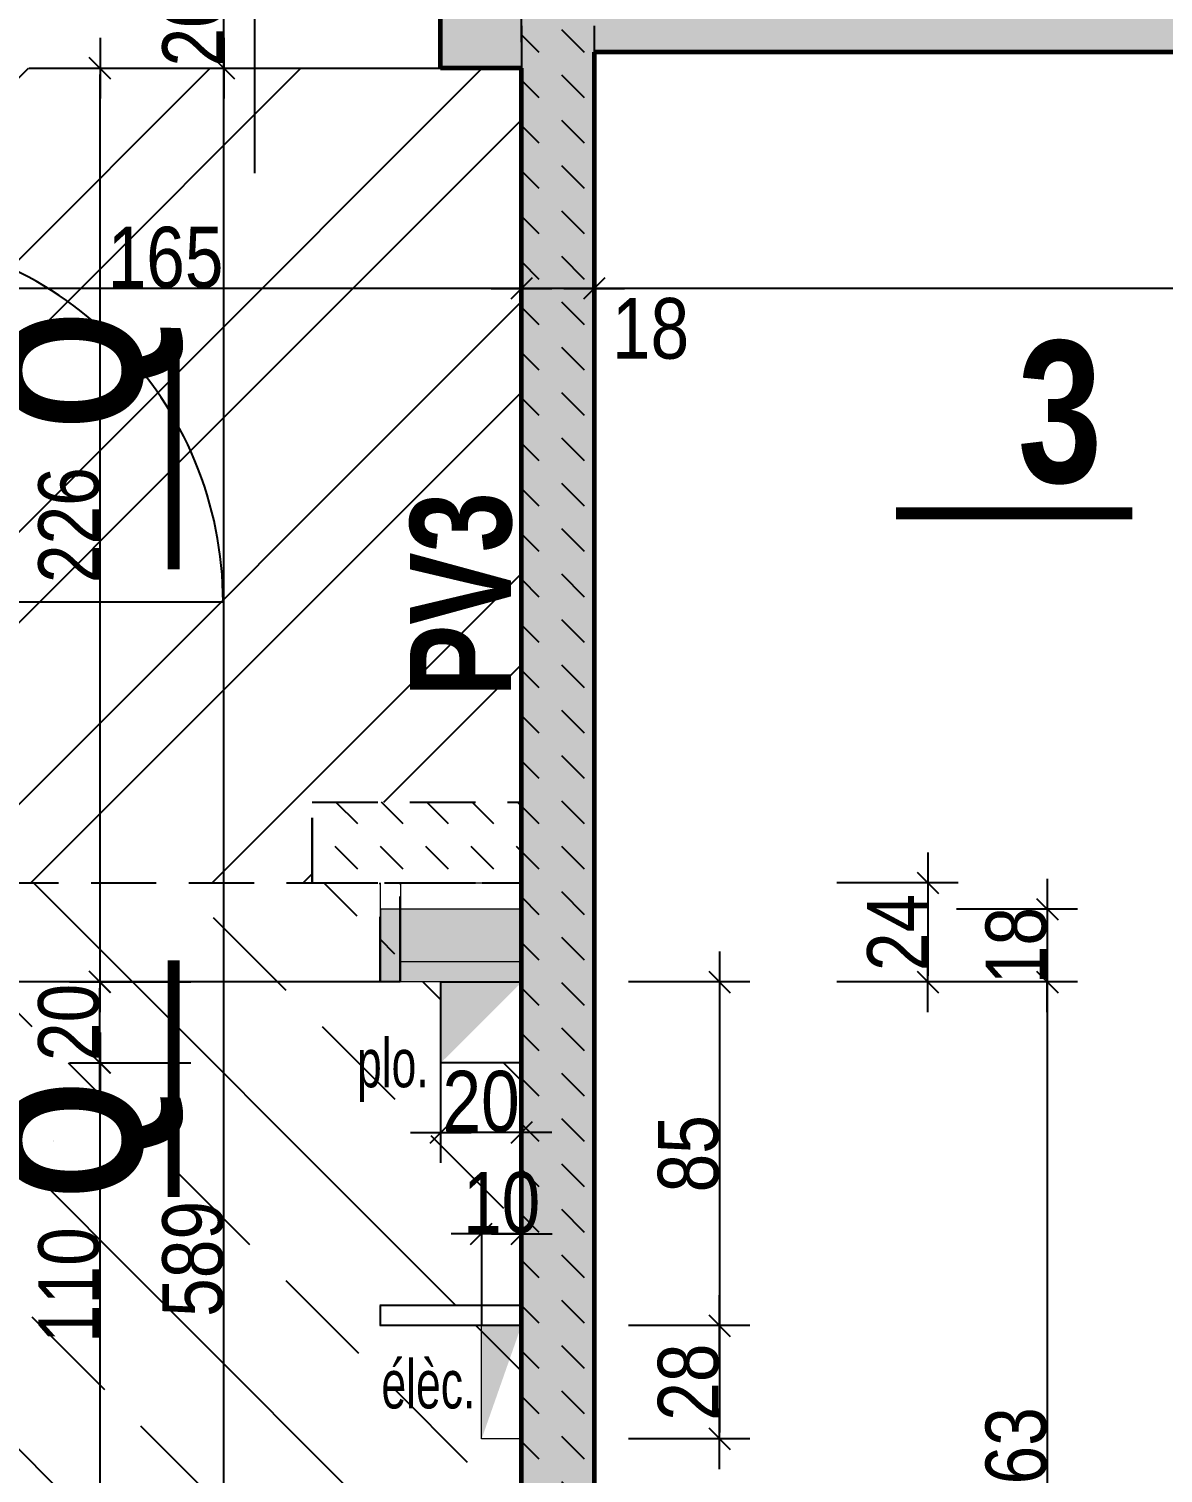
# Model space of a CAD drawing. Header units: centimetres. Extents: x 13865 to 22908, y -23237 to -19037.
# Drawn here: x 18911.6 to 19192.3, y -20926.6 to -20569.3 of the extents above; entities that cross this region are included whole.
import ezdxf
from ezdxf.enums import TextEntityAlignment as Align

# ---------------------------------------------------------------- set-up
doc = ezdxf.new("R2010")
doc.units = ezdxf.units.CM
doc.header["$LTSCALE"] = 25.4
doc.header["$PDMODE"] = 1
doc.header["$PDSIZE"] = -2
doc.linetypes.add('CACHEX2', pattern=[19.05, 12.7, -6.35])
for name, color, linetype in [('01_cote_gen', 4, 'Continuous'), ('01_linteaux', 2, 'Continuous'), ('01_murs_sup', 2, 'CACHEX2'), ('01_poch_BN', 9, 'Continuous'), ('01_poch_murs', 253, 'Continuous'), ('01_poch_poteaux', 250, 'Continuous'), ('01_texte', 230, 'Continuous'), ('AA_COTES', 2, 'Continuous')]:
    doc.layers.add(name, color=color, linetype=linetype)
for name, color, linetype, lineweight in [('01_murs_coup', 5, 'Continuous', 60), ('01_résv', 32, 'Continuous', 9), ('RESERVATION', 5, 'Continuous', 30)]:
    doc.layers.add(name, color=color, linetype=linetype, lineweight=lineweight)
doc.styles.add('Arial', font='arial.ttf')
doc.styles.add('ARIAL NA', font='ARIALN.TTF')
doc.styles.add('impact', font='impact.ttf')
doc.styles.add('STYLE2', font='ARIALN.TTF')
doc.dimstyles.new('JB50', dxfattribs={"dimscale": 0.1, "dimtxt": 150, "dimasz": 15, "dimexe": 0.1, "dimexo": 0.1, "dimgap": 0.09, "dimtad": 1, "dimdec": 1, "dimdsep": 46, "dimtxsty": 'STYLE2', "dimblk1": 'BOND_G', "dimblk2": 'BOND_D', "dimsah": 1, "dimcen": 1.5, "dimdle": 0.01, "dimse1": 1, "dimse2": 1, "dimclrd": 4, "dimclre": 2, "dimclrt": 6, "dimazin": 2, "dimtfac": 2.333333, "dimtdec": 1, "dimtix": 1, "dimtmove": 2, "dimatfit": 3, "dimldrblk": 'BOND_G', "dimfxl": 1, "dimtolj": 1, "dimtzin": 0, "dimarcsym": 0})
pattern_1 = [(135, (17488.856, -11291.844), (-11.22532, 9e-16), [7.9375, -7.9375])]

# ---------------------------------------------------------------- blocks, each defined once
blk = doc.blocks.new('BOND_G')
at = {"layer": 'AA_COTES', "color": 0}
for p, q in [((0, -5), (0, 15)), ((5, 0), (-5, 0)), ((1.77, 1.77), (-1.77, -1.77))]:
    blk.add_line(p, q, dxfattribs=at)
blk = doc.blocks.new('BOND_D')
at = {"layer": 'AA_COTES', "color": 0}
for p, q in [((0, 5), (0, -15)), ((5, 0), (-5, 0)), ((-1.77, -1.77), (1.77, 1.77))]:
    blk.add_line(p, q, dxfattribs=at)
blk = doc.blocks.new('*D100')
at = {"layer": '01_cote_gen', "color": 4, "lineweight": -2, "transparency": 16777216}
blk.add_line((20039.03, -20633.58), (19053.04, -20633.58), dxfattribs=at)
at = {"layer": 'Defpoints', "color": 0, "transparency": 16777216}
for p in [(19051.54, -20607.86), (20040.53, -20607.86), (19051.54, -20633.58)]:
    blk.add_point(p, dxfattribs=at)
at = {"layer": '01_cote_gen', "color": 4, "lineweight": -2, "transparency": 16777216, "xscale": 1.5, "yscale": 1.5, "zscale": 1.5, "rotation": 180}
blk.add_blockref('BOND_D', (19051.54, -20633.58), dxfattribs=at)
at = {"layer": '01_cote_gen', "color": 4, "lineweight": -2, "transparency": 16777216, "xscale": 1.5, "yscale": 1.5, "zscale": 1.5}
blk.add_blockref('BOND_G', (20040.53, -20633.58), dxfattribs=at)
at = {"layer": '01_cote_gen', "color": 6, "transparency": 16777216, "insert": (19520.6, -20625.91), "char_height": 15, "attachment_point": 5, "style": 'STYLE2'}
blk.add_mtext('\\A1;989', dxfattribs=at)
blk = doc.blocks.new('*D140')
at = {"layer": '01_cote_gen', "color": 4, "lineweight": -2, "transparency": 16777216}
blk.add_line((18959.93, -21166.6), (18959.93, -20580.6), dxfattribs=at)
at = {"layer": 'Defpoints', "color": 0, "transparency": 16777216}
for p in [(18959.93, -20579.1), (18962.63, -20579.1), (18973.54, -21168.1)]:
    blk.add_point(p, dxfattribs=at)
at = {"layer": '01_cote_gen', "color": 4, "lineweight": -2, "transparency": 16777216, "xscale": 1.5, "yscale": 1.5, "zscale": 1.5}
for name, p, rotation in [('BOND_D', (18959.93, -20579.1), 90), ('BOND_G', (18959.93, -21168.1), 270)]:
    blk.add_blockref(name, p, dxfattribs=dict(at, rotation=rotation))
at = {"layer": '01_cote_gen', "color": 6, "transparency": 16777216, "insert": (18952.27, -20873.6), "char_height": 15, "attachment_point": 5, "rotation": 90, "style": 'STYLE2'}
blk.add_mtext('\\A1;589', dxfattribs=at)
blk = doc.blocks.new('*D141')
at = {"layer": '01_cote_gen', "color": 4, "lineweight": -2, "transparency": 16777216}
blk.add_line((18959.93, -20577.6), (18959.93, -20560.6), dxfattribs=at)
at = {"layer": 'Defpoints', "color": 0, "transparency": 16777216}
for p in [(18959.93, -20559.1), (18979.24, -20559.1), (18978.68, -20579.1)]:
    blk.add_point(p, dxfattribs=at)
at = {"layer": '01_cote_gen', "color": 4, "lineweight": -2, "transparency": 16777216, "xscale": 1.5, "yscale": 1.5, "zscale": 1.5}
for name, p, rotation in [('BOND_D', (18959.93, -20559.1), 90), ('BOND_G', (18959.93, -20579.1), 270)]:
    blk.add_blockref(name, p, dxfattribs=dict(at, rotation=rotation))
at = {"layer": '01_cote_gen', "color": 6, "transparency": 16777216, "insert": (18952.27, -20569.1), "char_height": 15, "attachment_point": 5, "rotation": 90, "style": 'STYLE2'}
blk.add_mtext('\\A1;20', dxfattribs=at)
blk = doc.blocks.new('*D244')
at = {"layer": '01_cote_gen', "color": 4, "lineweight": -2, "transparency": 16777216}
blk.add_line((18929.21, -20823.6), (18929.21, -20806.6), dxfattribs=at)
at = {"layer": 'Defpoints', "color": 0, "transparency": 16777216}
for p in [(18929.21, -20805.1), (19023.61, -20805.1), (19023.64, -20825.1)]:
    blk.add_point(p, dxfattribs=at)
at = {"layer": '01_cote_gen', "color": 4, "lineweight": -2, "transparency": 16777216, "xscale": 1.5, "yscale": 1.5, "zscale": 1.5}
for name, p, rotation in [('BOND_D', (18929.21, -20805.1), 90), ('BOND_G', (18929.21, -20825.1), 270)]:
    blk.add_blockref(name, p, dxfattribs=dict(at, rotation=rotation))
at = {"layer": '01_cote_gen', "color": 6, "transparency": 16777216, "insert": (18921.54, -20815.1), "char_height": 15, "attachment_point": 5, "rotation": 90, "style": 'STYLE2'}
blk.add_mtext('\\A1;20', dxfattribs=at)
blk = doc.blocks.new('*D245')
at = {"layer": '01_cote_gen', "color": 4, "lineweight": -2, "transparency": 16777216}
blk.add_line((18929.26, -20803.6), (18929.26, -20580.6), dxfattribs=at)
at = {"layer": 'Defpoints', "color": 0, "transparency": 16777216}
for p in [(18929.26, -20579.1), (18932.76, -20579.1), (18951.76, -20805.1)]:
    blk.add_point(p, dxfattribs=at)
at = {"layer": '01_cote_gen', "color": 4, "lineweight": -2, "transparency": 16777216, "xscale": 1.5, "yscale": 1.5, "zscale": 1.5}
for name, p, rotation in [('BOND_D', (18929.26, -20579.1), 90), ('BOND_G', (18929.26, -20805.1), 270)]:
    blk.add_blockref(name, p, dxfattribs=dict(at, rotation=rotation))
at = {"layer": '01_cote_gen', "color": 6, "transparency": 16777216, "insert": (18921.59, -20692.1), "char_height": 15, "attachment_point": 5, "rotation": 90, "style": 'STYLE2'}
blk.add_mtext('\\A1;226', dxfattribs=at)
blk = doc.blocks.new('*D247')
at = {"layer": '01_cote_gen', "color": 4, "lineweight": -2, "transparency": 16777216}
blk.add_line((18929.26, -20933.6), (18929.26, -20826.6), dxfattribs=at)
at = {"layer": 'Defpoints', "color": 0, "transparency": 16777216}
for p in [(18929.26, -20825.1), (18943.04, -20825.1), (18943.04, -20935.1)]:
    blk.add_point(p, dxfattribs=at)
at = {"layer": '01_cote_gen', "color": 4, "lineweight": -2, "transparency": 16777216, "xscale": 1.5, "yscale": 1.5, "zscale": 1.5}
for name, p, rotation in [('BOND_D', (18929.26, -20825.1), 90), ('BOND_G', (18929.26, -20935.1), 270)]:
    blk.add_blockref(name, p, dxfattribs=dict(at, rotation=rotation))
at = {"layer": '01_cote_gen', "color": 6, "transparency": 16777216, "insert": (18921.59, -20880.1), "char_height": 15, "attachment_point": 5, "rotation": 90, "style": 'STYLE2'}
blk.add_mtext('\\A1;110', dxfattribs=at)
blk = doc.blocks.new('*D248')
at = {"layer": '01_cote_gen', "color": 4, "lineweight": -2, "transparency": 16777216}
blk.add_line((19032.03, -20842.36), (19015.06, -20842.36), dxfattribs=at)
at = {"layer": 'Defpoints', "color": 0, "transparency": 16777216}
for p in [(19013.56, -20818.57), (19033.53, -20818.57), (19013.56, -20842.36)]:
    blk.add_point(p, dxfattribs=at)
at = {"layer": '01_cote_gen', "color": 4, "lineweight": -2, "transparency": 16777216, "xscale": 1.5, "yscale": 1.5, "zscale": 1.5, "rotation": 180}
blk.add_blockref('BOND_D', (19013.56, -20842.36), dxfattribs=at)
at = {"layer": '01_cote_gen', "color": 4, "lineweight": -2, "transparency": 16777216, "xscale": 1.5, "yscale": 1.5, "zscale": 1.5}
blk.add_blockref('BOND_G', (19033.53, -20842.36), dxfattribs=at)
at = {"layer": '01_cote_gen', "color": 6, "transparency": 16777216, "insert": (19023.55, -20834.69), "char_height": 15, "attachment_point": 5, "style": 'STYLE2'}
blk.add_mtext('\\A1;20', dxfattribs=at)
blk = doc.blocks.new('*D464')
at = {"layer": '01_cote_gen', "color": 4, "lineweight": -2, "transparency": 16777216}
blk.add_line((19050.04, -20633.58), (19035.03, -20633.58), dxfattribs=at)
at = {"layer": 'Defpoints', "color": 0, "transparency": 16777216}
for p in [(19033.53, -20602.6), (19051.54, -20602.6), (19033.53, -20633.58)]:
    blk.add_point(p, dxfattribs=at)
at = {"layer": '01_cote_gen', "color": 4, "lineweight": -2, "transparency": 16777216, "xscale": 1.5, "yscale": 1.5, "zscale": 1.5, "rotation": 180}
blk.add_blockref('BOND_D', (19033.53, -20633.58), dxfattribs=at)
at = {"layer": '01_cote_gen', "color": 4, "lineweight": -2, "transparency": 16777216, "xscale": 1.5, "yscale": 1.5, "zscale": 1.5}
blk.add_blockref('BOND_G', (19051.54, -20633.58), dxfattribs=at)
at = {"layer": '01_cote_gen', "color": 6, "transparency": 16777216, "insert": (19065.49, -20643.53), "char_height": 15, "attachment_point": 5, "style": 'STYLE2'}
blk.add_mtext('\\A1;18', dxfattribs=at)
blk = doc.blocks.new('*D465')
at = {"layer": '01_cote_gen', "color": 4, "lineweight": -2, "transparency": 16777216}
blk.add_line((19032.03, -20633.58), (18870.08, -20633.58), dxfattribs=at)
at = {"layer": 'Defpoints', "color": 0, "transparency": 16777216}
for p in [(18868.58, -20611.08), (19033.53, -20611.08), (18868.58, -20633.58)]:
    blk.add_point(p, dxfattribs=at)
at = {"layer": '01_cote_gen', "color": 4, "lineweight": -2, "transparency": 16777216, "xscale": 1.5, "yscale": 1.5, "zscale": 1.5, "rotation": 180}
blk.add_blockref('BOND_D', (18868.58, -20633.58), dxfattribs=at)
at = {"layer": '01_cote_gen', "color": 4, "lineweight": -2, "transparency": 16777216, "xscale": 1.5, "yscale": 1.5, "zscale": 1.5}
blk.add_blockref('BOND_G', (19033.53, -20633.58), dxfattribs=at)
at = {"layer": '01_cote_gen', "color": 6, "transparency": 16777216, "insert": (18945.47, -20625.91), "char_height": 15, "attachment_point": 5, "style": 'STYLE2'}
blk.add_mtext('\\A1;165', dxfattribs=at)
blk = doc.blocks.new('*D778')
at = {"layer": '01_cote_gen', "color": 4, "lineweight": -2, "transparency": 16777216}
blk.add_line((19082.57, -20806.6), (19082.57, -20888.6), dxfattribs=at)
at = {"layer": 'Defpoints', "color": 0, "transparency": 16777216}
for p in [(19033.69, -20805.1), (19033.69, -20890.1), (19082.57, -20890.1)]:
    blk.add_point(p, dxfattribs=at)
at = {"layer": '01_cote_gen', "color": 4, "lineweight": -2, "transparency": 16777216, "xscale": 1.5, "yscale": 1.5, "zscale": 1.5}
for name, p, rotation in [('BOND_G', (19082.57, -20805.1), 90), ('BOND_D', (19082.57, -20890.1), 270)]:
    blk.add_blockref(name, p, dxfattribs=dict(at, rotation=rotation))
at = {"layer": '01_cote_gen', "color": 6, "transparency": 16777216, "insert": (19074.9, -20847.6), "char_height": 15, "attachment_point": 5, "rotation": 90, "style": 'STYLE2'}
blk.add_mtext('\\A1;85', dxfattribs=at)
blk = doc.blocks.new('*D779')
at = {"layer": '01_cote_gen', "color": 4, "lineweight": -2, "transparency": 16777216}
blk.add_line((19082.57, -20891.6), (19082.57, -20916.58), dxfattribs=at)
at = {"layer": 'Defpoints', "color": 0, "transparency": 16777216}
for p in [(19075.07, -20890.1), (19033.66, -20918.08), (19082.57, -20918.08)]:
    blk.add_point(p, dxfattribs=at)
at = {"layer": '01_cote_gen', "color": 4, "lineweight": -2, "transparency": 16777216, "xscale": 1.5, "yscale": 1.5, "zscale": 1.5}
for name, p, rotation in [('BOND_G', (19082.57, -20890.1), 90), ('BOND_D', (19082.57, -20918.08), 270)]:
    blk.add_blockref(name, p, dxfattribs=dict(at, rotation=rotation))
at = {"layer": '01_cote_gen', "color": 6, "transparency": 16777216, "insert": (19074.9, -20904.09), "char_height": 15, "attachment_point": 5, "rotation": 90, "style": 'STYLE2'}
blk.add_mtext('\\A1;28', dxfattribs=at)
blk = doc.blocks.new('*D784')
at = {"layer": '01_cote_gen', "color": 4, "lineweight": -2, "transparency": 16777216}
for p, q in [((19022.13, -20867.39), (19020.63, -20867.39)), ((19033.66, -20867.39), (19023.63, -20867.39)), ((19035.16, -20867.39), (19036.66, -20867.39))]:
    blk.add_line(p, q, dxfattribs=at)
at = {"layer": 'Defpoints', "color": 0, "transparency": 16777216}
for p in [(19023.63, -20867.39), (19023.63, -20909.82), (19033.66, -20909.82)]:
    blk.add_point(p, dxfattribs=at)
at = {"layer": '01_cote_gen', "color": 4, "lineweight": -2, "transparency": 16777216, "xscale": 1.5, "yscale": 1.5, "zscale": 1.5}
blk.add_blockref('BOND_D', (19023.63, -20867.39), dxfattribs=at)
at = {"layer": '01_cote_gen', "color": 4, "lineweight": -2, "transparency": 16777216, "xscale": 1.5, "yscale": 1.5, "zscale": 1.5, "rotation": 180}
blk.add_blockref('BOND_G', (19033.66, -20867.39), dxfattribs=at)
at = {"layer": '01_cote_gen', "color": 6, "transparency": 16777216, "insert": (19028.64, -20859.72), "char_height": 15, "attachment_point": 5, "style": 'STYLE2'}
blk.add_mtext('\\A1;10', dxfattribs=at)
blk = doc.blocks.new('*D802')
at = {"layer": '01_poch_BN', "color": 4, "lineweight": -2, "transparency": 16777216}
blk.add_line((19163.67, -20788.6), (19163.67, -20803.6), dxfattribs=at)
at = {"layer": 'Defpoints', "color": 0, "transparency": 16777216}
for p in [(19033.53, -20787.1), (19033.53, -20805.1), (19163.67, -20805.1)]:
    blk.add_point(p, dxfattribs=at)
at = {"layer": '01_poch_BN', "color": 4, "lineweight": -2, "transparency": 16777216, "xscale": 1.5, "yscale": 1.5, "zscale": 1.5}
for name, p, rotation in [('BOND_G', (19163.67, -20787.1), 90), ('BOND_D', (19163.67, -20805.1), 270)]:
    blk.add_blockref(name, p, dxfattribs=dict(at, rotation=rotation))
at = {"layer": '01_poch_BN', "color": 6, "transparency": 16777216, "insert": (19156, -20796.1), "char_height": 15, "attachment_point": 5, "rotation": 90, "style": 'STYLE2'}
blk.add_mtext('\\A1;18', dxfattribs=at)
blk = doc.blocks.new('*D803')
at = {"layer": '01_poch_BN', "color": 4, "lineweight": -2, "transparency": 16777216}
blk.add_line((19163.67, -20806.6), (19163.67, -21166.6), dxfattribs=at)
at = {"layer": 'Defpoints', "color": 0, "transparency": 16777216}
for p in [(19141.17, -20805.1), (19163.67, -21168.1), (19192.08, -21168.1)]:
    blk.add_point(p, dxfattribs=at)
at = {"layer": '01_poch_BN', "color": 4, "lineweight": -2, "transparency": 16777216, "xscale": 1.5, "yscale": 1.5, "zscale": 1.5}
for name, p, rotation in [('BOND_G', (19163.67, -20805.1), 90), ('BOND_D', (19163.67, -21168.1), 270)]:
    blk.add_blockref(name, p, dxfattribs=dict(at, rotation=rotation))
at = {"layer": '01_poch_BN', "color": 6, "transparency": 16777216, "insert": (19156, -20924.61), "char_height": 15, "attachment_point": 5, "rotation": 90, "style": 'STYLE2'}
blk.add_mtext('\\A1;363', dxfattribs=at)
blk = doc.blocks.new('*D804')
at = {"layer": '01_poch_BN', "color": 4, "lineweight": -2, "transparency": 16777216}
blk.add_line((19134.13, -20782.1), (19134.13, -20803.6), dxfattribs=at)
at = {"layer": 'Defpoints', "color": 0, "transparency": 16777216}
for p in [(18989.09, -20780.6), (18989.09, -20805.1), (19134.13, -20805.1)]:
    blk.add_point(p, dxfattribs=at)
at = {"layer": '01_poch_BN', "color": 4, "lineweight": -2, "transparency": 16777216, "xscale": 1.5, "yscale": 1.5, "zscale": 1.5}
for name, p, rotation in [('BOND_G', (19134.13, -20780.6), 90), ('BOND_D', (19134.13, -20805.1), 270)]:
    blk.add_blockref(name, p, dxfattribs=dict(at, rotation=rotation))
at = {"layer": '01_poch_BN', "color": 6, "transparency": 16777216, "insert": (19126.59, -20792.85), "char_height": 15, "attachment_point": 5, "rotation": 90, "style": 'STYLE2'}
blk.add_mtext('\\A1;24', dxfattribs=at)

msp = doc.modelspace()

# ---------------------------------------------------------------- hatches: boundary and pattern name
at = {"layer": '01_linteaux'}
h = msp.add_hatch(dxfattribs=at)
h.set_pattern_fill('DASH', color=256, scale=2.5, angle=135)
h.set_pattern_definition(pattern_1)
h.paths.add_polyline_path([(19049.66, -19964.11), (18657.58, -19964.11), (18592.52, -19964.11), (18473.14, -19964.11), (18473.14, -19980.11), (18592.52, -19980.11), (18657.58, -19980.11), (19033.66, -19980.11), (19033.66, -20023.71), (19049.66, -20023.71)])
edge = h.paths.add_edge_path()
edge.add_line((18473.14, -19980.12), (18473.14, -19964.11))
edge.add_arc((18516.37, -21208.08), 1244.73, 91.99066, 105.4374)
edge.add_line((18185.05, -20008.26), (18189.92, -20023.51))
edge.add_arc((18516.37, -21208.08), 1228.73, 100.96877, 105.40741, ccw=False)
edge.add_line((18282.58, -20001.8), (18282.58, -20445.77))
edge.add_line((18282.58, -20445.77), (18300.58, -20445.77))
edge.add_line((18300.58, -20445.77), (18300.58, -19998.45))
edge.add_arc((18516.37, -21208.08), 1228.73, 92.01659, 100.11501, ccw=False)
edge = h.paths.add_edge_path()
edge.add_line((18095.3, -20053.76), (18089.8, -20038.73))
edge.add_arc((18516.37, -21208.08), 1244.73, 110.04186, 114.53183)
edge.add_line((17999.56, -20075.72), (17999.56, -20093.33))
edge.add_arc((18516.37, -21208.08), 1228.73, 110.04083, 114.87281, ccw=False)
edge = h.paths.add_edge_path()
edge.add_line((17999.56, -20093.33), (17999.56, -20075.72))
edge.add_arc((18516.37, -21208.08), 1244.73, 114.53183, 132.24354)
edge.add_line((17679.56, -20286.62), (17679.56, -20460.77))
edge.add_line((17679.56, -20460.77), (17999.56, -20460.77))
edge.add_line((17999.56, -20460.77), (17999.56, -20442.77))
edge.add_line((17999.56, -20442.77), (17695.56, -20442.77))
edge.add_line((17695.56, -20442.77), (17695.56, -20293.73))
edge.add_arc((18516.37, -21208.08), 1228.73, 114.87281, 131.91412, ccw=False)
edge = h.paths.add_edge_path()
edge.add_line((18136.61, -20442.77), (17999.56, -20442.77))
edge.add_line((17999.56, -20442.77), (17999.56, -20460.77))
edge.add_line((17999.56, -20460.77), (18118.61, -20460.77))
edge.add_line((18118.61, -20460.77), (18118.61, -20917.21))
edge.add_arc((17983.08, -21792.27), 885.5, 80.01528, 81.19582, ccw=False)
edge.add_line((18136.61, -20920.18), (18136.61, -20843.05))
edge.add_line((18136.61, -20843.05), (18490.58, -20843.05))
edge.add_line((18490.58, -20843.05), (18490.58, -21066.63))
edge.add_arc((17983.08, -21792.27), 885.5, 55.0317, 88.93337)
edge.add_line((17999.56, -20906.93), (17999.56, -20926.93))
edge.add_arc((17983.08, -21792.27), 865.5, 0, 88.90872, ccw=False)
edge.add_line((18848.58, -21792.27), (18848.58, -21793.46))
edge.add_line((18848.58, -21793.46), (18868.58, -21793.46))
edge.add_arc((17983.08, -21792.27), 885.5, 359.9229, 397.71342)
edge.add_line((18683.58, -21250.6), (18683.58, -20938.1))
edge.add_line((18683.58, -20938.1), (18848.58, -20938.1))
edge.add_line((18848.58, -20938.1), (18848.58, -21138.1))
edge.add_line((18848.58, -21138.1), (18868.58, -21138.1))
edge.add_line((18868.58, -21138.1), (18868.58, -20917.5))
edge.add_line((18868.58, -20917.5), (18848.58, -20917.5))
edge.add_line((18848.58, -20917.5), (18848.58, -20922.1))
edge.add_line((18848.58, -20922.1), (18508.58, -20922.1))
edge.add_line((18508.58, -20922.1), (18508.58, -20652.1))
edge.add_line((18508.58, -20652.1), (18490.58, -20641.71))
edge.add_line((18490.58, -20641.71), (18490.58, -20825.05))
edge.add_line((18490.58, -20825.05), (18136.61, -20825.05))
edge.add_line((18136.61, -20825.05), (18136.61, -20442.77))
edge = h.paths.add_edge_path(flags=16)
edge.add_line((18508.58, -20939.1), (18581.33, -20939.1))
edge.add_line((18581.33, -20939.1), (18581.33, -21118.1))
edge.add_line((18581.33, -21118.1), (18557.19, -21118.1))
edge.add_arc((17983.08, -21792.27), 885.5, 49.5831, 53.59773)
edge.add_line((18508.58, -21079.56), (18508.58, -20939.1))
h.paths.add_polyline_path([(18514.11, -20947.1), (18567.08, -20947.1), (18525.81, -20963.71), (18514.11, -21074.9)], flags=0)
h.paths.add_polyline_path([(18599.33, -20939.1), (18663.58, -20939.1), (18663.58, -21118.1), (18599.33, -21118.1), (18599.33, -21118.1)], flags=16)
h.paths.add_polyline_path([(18604.33, -20947.1), (18657.29, -20947.1), (18616.02, -20963.71), (18604.33, -21106.87)], flags=0)
edge = h.paths.add_edge_path(flags=16)
edge.add_line((18579.88, -21138.1), (18663.58, -21138.1))
edge.add_line((18663.58, -21138.1), (18663.58, -21225.68))
edge.add_arc((17983.08, -21792.27), 885.5, 39.78116, 47.62597)
at = {"layer": '01_murs_sup'}
h = msp.add_hatch(dxfattribs=at)
h.set_pattern_fill('DASH', color=256, scale=2.5, angle=135)
h.set_pattern_definition(pattern_1)
h.paths.add_polyline_path([(19051.66, -20375.08), (19346.53, -20375.08), (19346.49, -20432.08), (19362.49, -20432.08), (19362.53, -20375.21), (19362.53, -20359.21), (19049.66, -20359.08), (19049.66, -20324.08), (19033.66, -20324.08), (19033.66, -20760.6), (18981.86, -20760.6), (18981.86, -20780.6), (19033.66, -20780.6), (19033.66, -20800.1), (19033.66, -21168.1), (18998.66, -21168.1), (18998.66, -21186.1), (19163.95, -21186.1), (19163.95, -21168.1), (19051.66, -21168.1)])
at = {"layer": '01_poch_murs'}
h = msp.add_hatch(color=256, dxfattribs=at)
h.dxf.hatch_style = 1
h.paths.add_polyline_path([(19331.54, -20559.1), (19051.53, -20559.1), (19033.5, -20559.1), (19013.66, -20559.1), (19013.66, -20567.1), (19331.54, -20567.1)])
h.paths.add_polyline_path([(19331.54, -20567.1), (19013.66, -20567.1), (19013.66, -20579.1), (19033.66, -20579.1), (19033.66, -20787.1), (19033.53, -21168.1), (19033.53, -21177.1), (19051.66, -21177.1), (19051.66, -21168.1), (19051.53, -21168.1), (19051.53, -20575.1), (19152.72, -20575.1), (19331.54, -20575.1)])
h.paths.add_polyline_path([(19033.53, -20787.1), (18998.66, -20787.1), (18998.66, -20805.1), (19033.53, -20805.1)])
h.paths.add_polyline_path([(19282.54, -21168.1), (19051.66, -21168.1), (19051.66, -21177.1), (19282.54, -21177.1)], flags=17)
h.paths.add_polyline_path([(19282.54, -21177.1), (19051.66, -21177.1), (19051.66, -21186.05), (19282.54, -21186.05)])
h.paths.add_polyline_path([(19033.53, -21177.1), (18998.61, -21177.1), (18998.61, -21186.05), (19033.53, -21186.05)])
h.paths.add_polyline_path([(19033.53, -21168.1), (18998.61, -21168.1), (18998.61, -21177.1), (19033.53, -21177.1)])
h = msp.add_hatch(dxfattribs=at)
h.set_pattern_fill('ANSI33', color=256, scale=8, angle=90)
h.paths.add_polyline_path([(19033.53, -21040.1), (18998.53, -21040.1), (18998.53, -21035.1), (19033.53, -21035.1), (19033.53, -20955.1), (19013.49, -20955.1), (19013.49, -20935.1), (18998.53, -20935.1), (18998.53, -20930.1), (19033.53, -20930.1), (19033.53, -20890.1), (18998.53, -20890.1), (18998.53, -20885.1), (19033.53, -20885.1), (19033.53, -20825.1), (19013.56, -20825.1), (19013.56, -20805.1), (19003.68, -20805.1), (19003.68, -20805.1), (19003.53, -20805.1), (19003.53, -20809.23), (19000.53, -20809.23), (19000.53, -20806.77), (18998.53, -20806.77), (18998.53, -20805.1), (18998.56, -20805.1), (18998.56, -20780.6), (19003.68, -20805.1), (18981.73, -20805.1), (19033.53, -20805.1), (19033.53, -20579.1), (19013.66, -20579.1), (19033.53, -20579.1), (19033.53, -20760.6), (19033.53, -20780.6), (19033.53, -20805.25), (18981.61, -20805.1), (18998.56, -20780.6), (18911.6, -20780.59), (18868.58, -20780.61), (18868.58, -20780.6), (18868.63, -20584.35), (18868.58, -20584.35), (18868.58, -20760.6), (18868.58, -20780.6), (18868.58, -21138.1), (18868.55, -20914.5), (18860.53, -20914.5), (18860.53, -21138.1), (18868.58, -21138.1), (18868.58, -20914.5), (18868.55, -20914.5), (18868.58, -21138.1), (18860.53, -21138.1), (18860.53, -21177.1), (18998.53, -21177.1), (18998.53, -21168.1), (19033.53, -21168.1), (19033.53, -21128.1), (18998.53, -21128.1), (18998.53, -21123.1), (19033.53, -21123.1)])
edge = h.paths.add_edge_path()
edge.add_line((18860.53, -21177.1), (18683.58, -21177.1))
edge.add_line((18683.58, -21177.1), (18683.58, -21250.6))
edge.add_arc((17983.08, -21792.27), 885.5, 32.53016, 37.71342, ccw=False)
edge.add_line((18729.65, -21316.1), (18860.53, -21316.1))
edge.add_line((18860.53, -21316.1), (18860.53, -21177.1))
h.paths.add_polyline_path([(19641.18, -21186.1), (19511.53, -21186.1), (19409.53, -21186.06), (19409.53, -21186.1), (18998.53, -21186.1), (18998.49, -21186.05), (18998.53, -21186.05), (18998.53, -21177.1), (18860.53, -21177.1), (18860.53, -21316.1), (19033.53, -21316.1), (19409.53, -21316.1), (19511.53, -21316.12), (19511.53, -21316.1), (19641.18, -21316.1)])
h.paths.add_polyline_path([(18860.53, -21138.1), (18848.58, -21138.1), (18683.58, -21138.1), (18683.58, -21177.1), (18860.53, -21177.1)])
h = msp.add_hatch(dxfattribs=at)
h.set_pattern_fill('ANSI32', color=2, scale=5)
h.paths.add_polyline_path([(19033.53, -20579.1), (19013.66, -20579.1), (18911.6, -20579.1), (18868.58, -20579.1), (18868.63, -20584.35), (18868.58, -20584.35), (18868.58, -20589.99), (18898.58, -20589.99, -0.414214), (18868.58, -20619.99, -0.414214), (18959.69, -20711.1), (18868.54, -20711.1), (18868.53, -20717.1), (18868.58, -20717.1), (18868.58, -20760.6), (18878.66, -20760.6), (18878.66, -20780.6), (18981.73, -20780.6), (18981.73, -20760.6), (19033.53, -20760.6)])
h.paths.add_polyline_path([(18898.58, -20589.99), (18868.58, -20589.99), (18868.57, -20619.99, 0.414333)], flags=17)
h.paths.add_polyline_path([(18868.57, -20619.99), (18868.54, -20711.1), (18959.69, -20711.1, 0.414253)], flags=17)
h.paths.add_polyline_path([(18926.82, -20641.44), (18962.99, -20641.44), (18962.99, -20610.21), (18926.82, -20610.21)], flags=25)
h.paths.add_polyline_path([(19038.79, -20740.38), (19038.79, -20678.19), (18999.81, -20678.19), (18999.81, -20740.38)], flags=9)
h.paths.add_polyline_path([(18949.72, -20669.87), (18949.72, -20637.71), (18897.22, -20637.71), (18897.22, -20669.87)], flags=24)
h.paths.add_polyline_path([(18867.34, -20662.78), (18893.95, -20662.78), (18893.95, -20631.55), (18867.34, -20631.55)], flags=9)
h.paths.add_polyline_path([(18937.12, -20710.01), (18937.12, -20673.84), (18905.89, -20673.84), (18905.89, -20710.01)], flags=24)
at = {"layer": '01_poch_poteaux'}
h = msp.add_hatch(color=256, dxfattribs=at)
h.dxf.hatch_style = 1
h.paths.add_polyline_path([(19051.53, -20567.1), (19033.53, -20567.1), (19033.53, -20579.1), (19033.66, -20579.1), (19033.66, -20780.6), (19033.66, -20780.6), (19033.66, -20800.1), (19033.65, -20805.1), (19033.69, -20805.1), (19033.69, -20825.1), (19033.53, -20825.1), (19033.53, -20885.1), (19033.66, -20885.1), (19033.66, -20890.1), (19033.64, -20930.1), (19033.66, -20930.1), (19033.66, -20935.1), (19033.6, -21035.1), (19033.66, -21035.1), (19033.66, -21040.1), (19033.58, -21123.1), (19033.66, -21123.1), (19033.66, -21128.1), (19033.53, -21168.07), (19033.53, -21177.1), (19051.66, -21177.1), (19051.66, -21168.1), (19051.53, -21168.1)])
h.paths.add_polyline_path([(19051.53, -20559.1), (19033.53, -20559.1), (19033.53, -20567.1), (19051.53, -20567.1)])
h.paths.add_polyline_path([(19051.66, -21177.1), (19033.53, -21177.1), (19033.53, -21186.05), (19051.66, -21186.05)])

# ---------------------------------------------------------------- linework, layer by layer
at = {"layer": '01_linteaux'}
for p, q in [((18967.53, -20605.01), (18967.53, -20539.22)), ((18911.6, -20579.1), (19013.66, -20579.1)), ((18868.58, -20711.1), (18959.93, -20711.1))]:
    msp.add_line(p, q, dxfattribs=at)
at = {"layer": '01_linteaux', "linetype": 'Continuous'}
for p, q in [((18998.53, -20805.1), (18868.54, -20805.11)), ((19033.66, -20885.1), (18998.66, -20885.1)), ((19033.66, -20885.1), (18998.66, -20885.1)), ((19033.66, -20885.1), (19033.66, -20890.1)), ((19033.66, -20890.1), (18998.66, -20890.1)), ((19033.66, -20890.1), (18998.66, -20890.1))]:
    msp.add_line(p, q, dxfattribs=at)
at = {"layer": '01_linteaux', "linetype": 'Continuous', "flags": 128}
msp.add_lwpolyline([(19033.66, -20805.1), (19033.66, -20825.1), (19013.56, -20825.1), (19013.56, -20805.1)], close=True, dxfattribs=at)
at = {"layer": '01_linteaux'}
msp.add_arc((18868.58, -20711.1), 91.11, 0, 90.0077, dxfattribs=at)
at = {"layer": '01_murs_coup'}
for p, q in [((19013.53, -20579.1), (19013.54, -20559.1)), ((19331.54, -20575.1), (19051.53, -20575.1)), ((19051.53, -20575.1), (19051.53, -21168.1)), ((19033.53, -20579.1), (19013.53, -20579.1)), ((19033.53, -21168.1), (19033.53, -20579.1))]:
    msp.add_line(p, q, dxfattribs=at)
at = {"layer": '01_murs_coup', "linetype": 'Continuous', "lineweight": 5}
for p, q in [((19013.66, -20579.1), (19013.66, -20559.1)), ((19152.72, -20575.1), (19051.66, -20575.1)), ((19152.72, -20575.1), (19051.66, -20575.1)), ((19013.66, -20579.1), (19033.66, -20579.1)), ((19013.66, -20579.1), (19033.66, -20579.1)), ((19033.66, -20579.1), (19033.66, -20787.1)), ((19033.66, -20579.1), (19033.66, -20787.1)), ((19033.66, -20787.1), (18998.66, -20787.1)), ((18998.66, -20787.1), (18998.66, -20805.1)), ((19033.66, -20787.1), (18998.66, -20787.1)), ((19033.66, -20805.1), (18998.66, -20805.1)), ((19033.66, -20805.1), (18998.66, -20805.1))]:
    msp.add_line(p, q, dxfattribs=at)
at = {"layer": '01_murs_sup', "ltscale": 0.05}
for p, q in [((19033.53, -20693.6), (19033.53, -20324.08)), ((19033.53, -20693.6), (19033.53, -20368.08)), ((19033.53, -20375.08), (19033.53, -20760.6)), ((19033.53, -20375.08), (19033.53, -20760.6)), ((19051.53, -20375.08), (19051.53, -21168.1)), ((19051.53, -20375.08), (19051.53, -21168.1)), ((18981.73, -20760.6), (19033.53, -20760.6)), ((18981.73, -20760.6), (19033.53, -20760.6)), ((18981.73, -20780.6), (18981.73, -20760.6)), ((18981.86, -20760.6), (19033.66, -20760.6)), ((18981.86, -20760.6), (19033.66, -20760.6)), ((18981.86, -20780.6), (18981.86, -20760.6)), ((18981.86, -20760.6), (19033.66, -20760.6)), ((18981.86, -20780.6), (18981.86, -20760.6)), ((18878.66, -20780.6), (19033.66, -20780.6)), ((18981.73, -20780.6), (19033.53, -20780.6)), ((18981.86, -20780.6), (19033.66, -20780.6)), ((18998.56, -20805.1), (18998.56, -20780.6)), ((18998.56, -20805.1), (18998.56, -20780.6)), ((19003.56, -20805.1), (19003.56, -20780.6)), ((19003.56, -20805.1), (19003.56, -20780.6)), ((19003.56, -20800.1), (19003.56, -20780.6)), ((19033.53, -20780.6), (19033.53, -21168.1)), ((19033.53, -20780.6), (19033.53, -21168.1)), ((19033.53, -20780.6), (19033.53, -20800.1)), ((19003.56, -20805.1), (18998.56, -20805.1)), ((19033.53, -20885.1), (18998.53, -20885.1)), ((19033.53, -20885.1), (18998.53, -20885.1)), ((19033.53, -20885.1), (19033.53, -20890.1)), ((19033.53, -20890.1), (18998.53, -20890.1)), ((19033.53, -20890.1), (18998.53, -20890.1))]:
    msp.add_line(p, q, dxfattribs=at)
at = {"layer": '01_résv', "linetype": 'Continuous', "lineweight": 13}
for p, q in [((18998.68, -20805.1), (18998.68, -20780.6)), ((19003.68, -20805.1), (19003.68, -20780.6)), ((19033.66, -20885.1), (18998.66, -20885.1)), ((19033.66, -20890.1), (18998.66, -20890.1))]:
    msp.add_line(p, q, dxfattribs=at)
at = {"layer": '01_résv', "linetype": 'Continuous', "lineweight": 5}
for p, q in [((18998.68, -20805.1), (18998.68, -20780.6)), ((19003.68, -20805.1), (19003.68, -20780.6)), ((19003.68, -20805.1), (18998.68, -20805.1)), ((18998.53, -20885.1), (18998.53, -20890.1)), ((18998.66, -20885.1), (18998.66, -20890.1)), ((18998.66, -20885.1), (18998.66, -20890.1)), ((19033.66, -20885.1), (18998.66, -20885.1)), ((19033.66, -20885.1), (19033.66, -20890.1)), ((19033.66, -20890.1), (18998.66, -20890.1))]:
    msp.add_line(p, q, dxfattribs=at)
at = {"layer": '01_résv'}
for p, q in [((19013.59, -20825.1), (19013.59, -20805.1)), ((19013.59, -20805.1), (19033.69, -20805.1)), ((19033.69, -20805.1), (19033.69, -20825.1)), ((19033.69, -20825.1), (19013.59, -20825.1)), ((19023.63, -20890.1), (19033.66, -20890.1)), ((19023.63, -20918.08), (19023.63, -20890.1)), ((19033.66, -20890.1), (19033.66, -20918.08)), ((19033.66, -20918.08), (19023.63, -20918.08))]:
    msp.add_line(p, q, dxfattribs=at)
at = {"layer": '01_résv', "flags": 128}
msp.add_lwpolyline([(19033.66, -20780.6), (19033.66, -20800.1), (19003.68, -20800.1), (19003.68, -20780.6)], close=True, dxfattribs=at)
at = {"layer": '01_résv', "linetype": 'Continuous', "lineweight": 5, "flags": 128}
msp.add_lwpolyline([(19033.66, -20780.6), (19033.66, -20800.1), (19003.68, -20800.1), (19003.68, -20780.6)], close=True, dxfattribs=at)
at = {"layer": '01_résv'}
for points in [[(19013.59, -20825.1), (19013.59, -20805.1), (19033.69, -20805.1)], [(19023.63, -20918.3), (19023.63, -20890.1), (19033.53, -20890.1)]]:
    msp.add_solid(points, dxfattribs=at)
at = {"layer": '01_texte', "const_width": 3}
for points in [[(18947.46, -20644.54), (18947.46, -20703.04)], [(19184.73, -20689.17), (19126.23, -20689.17)], [(18947.46, -20799.76), (18947.46, -20858.26)]]:
    msp.add_lwpolyline(points, dxfattribs=at)

# ---------------------------------------------------------------- texts
at = {"layer": '01_texte', "style": 'impact'}
for s, height, rotation, p in [('Q', 35, 90, (18950.31, -20653.79)), ('3', 35, 0, (19166.79, -20692.02)), ('PV3', 25, 90, (19038.47, -20709.28)), ('Q', 35, 90, (18950.31, -20844.17))]:
    msp.add_text(s, height=height, rotation=rotation, dxfattribs=at).set_placement(p, align=Align.BOTTOM_CENTER)
at = {"layer": '01_texte', "style": 'ARIAL NA', "width": 0.8}
for s, p in [('plo.', (18992.85, -20831.14)), ('élèc.', (18998.9, -20910.58))]:
    msp.add_text(s, height=12, dxfattribs=at).set_placement(p)
at = {"layer": 'RESERVATION', "style": 'Arial'}
msp.add_text('FT', height=0.2, dxfattribs=at).set_placement((18917.61, -20844.54))

# ---------------------------------------------------------------- dimensions: what is measured, and where the dimension line sits
at = {"layer": '01_cote_gen'}
for base, p1, p2, picture, middle in [((18959.93, -20559.1), (18978.68, -20579.1), (18979.24, -20559.1), '*D141', (18952.27, -20569.1)), ((18929.26, -20579.1), (18951.76, -20805.1), (18932.76, -20579.1), '*D245', (18921.59, -20692.1)), ((18959.93, -20579.1), (18973.54, -21168.1), (18962.63, -20579.1), '*D140', (18952.27, -20873.6)), ((18929.21, -20805.1), (19023.64, -20825.1), (19023.61, -20805.1), '*D244', (18921.54, -20815.1)), ((19082.57, -20890.1), (19033.69, -20805.1), (19033.69, -20890.1), '*D778', (19074.9, -20847.6)), ((18929.26, -20825.1), (18943.04, -20935.1), (18943.04, -20825.1), '*D247', (18921.59, -20880.1)), ((19082.57, -20918.08), (19075.07, -20890.1), (19033.66, -20918.08), '*D779', (19074.9, -20904.09))]:
    dim = msp.add_linear_dim(base=base, p1=p1, p2=p2, angle=90, dimstyle='JB50', dxfattribs=at)
    dim.commit()
    dim.dimension.update_dxf_attribs({"geometry": picture, "text_midpoint": middle})
for base, p1, p2, picture, middle in [((19033.53, -20633.58), (19051.53, -20602.6), (19033.53, -20602.6), '*D464', (19065.49, -20643.53)), ((19051.53, -20633.58), (20040.53, -20607.86), (19051.53, -20607.86), '*D100', (19520.6, -20625.91)), ((18868.579, -20633.5783), (19033.5349, -20611.0783), (18868.579, -20611.0783), '*D465', (18945.4702, -20625.9107))]:
    dim = msp.add_linear_dim(base=base, p1=p1, p2=p2, dimstyle='JB50', dxfattribs=at)
    dim.commit()
    dim.dimension.update_dxf_attribs({"geometry": picture, "text_midpoint": middle, "dimtype": 160})
for base, p1, p2, picture, middle in [((19013.56, -20842.36), (19033.53, -20818.57), (19013.56, -20818.57), '*D248', (19023.55, -20834.69)), ((19023.63, -20867.39), (19033.66, -20909.82), (19023.63, -20909.82), '*D784', (19028.64, -20859.72))]:
    dim = msp.add_linear_dim(base=base, p1=p1, p2=p2, dimstyle='JB50', dxfattribs=at)
    dim.commit()
    dim.dimension.update_dxf_attribs({"geometry": picture, "text_midpoint": middle})
at = {"layer": '01_poch_BN'}
dim = msp.add_linear_dim(base=(19134.13, -20805.1), p1=(18989.09, -20780.6), p2=(18989.09, -20805.1), angle=90, text='24', dimstyle='JB50', dxfattribs=at)
dim.commit()
dim.dimension.update_dxf_attribs({"geometry": '*D804', "text_midpoint": (19126.59, -20792.85)})
dim = msp.add_linear_dim(base=(19163.67, -20805.1), p1=(19033.53, -20787.1), p2=(19033.53, -20805.1), angle=90, dimstyle='JB50', dxfattribs=at)
dim.commit()
dim.dimension.update_dxf_attribs({"geometry": '*D802', "text_midpoint": (19156, -20796.1)})
dim = msp.add_linear_dim(base=(19163.67, -21168.1), p1=(19141.17, -20805.1), p2=(19192.08, -21168.1), angle=90, dimstyle='JB50', dxfattribs=at)
dim.commit()
dim.dimension.update_dxf_attribs({"geometry": '*D803', "text_midpoint": (19156, -20924.61), "dimtype": 160})

doc.saveas('drawing.dxf')
